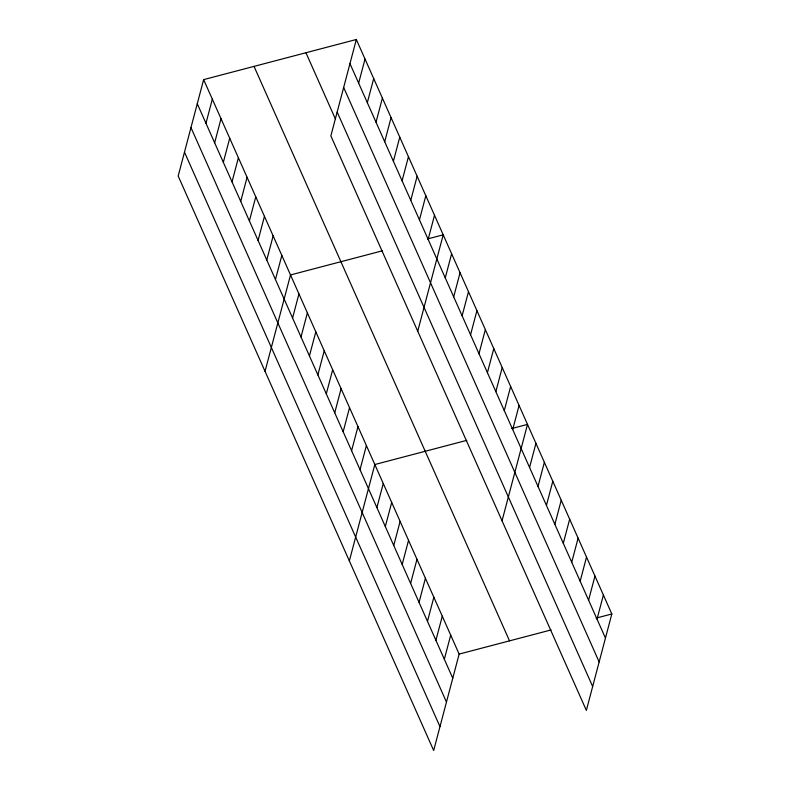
<?xml version="1.0" encoding="UTF-8"?>
<svg xmlns="http://www.w3.org/2000/svg" width="790" height="790" viewBox="0 0 790 790"><rect width="100%" height="100%" fill="white"/><g stroke="black" fill="none" stroke-linecap="round" stroke-linejoin="round"><path stroke-width="1.19" d="M203.642 79.622L178.175 176.022L433.671 750.5L459.138 654.1L203.642 79.622L356.329 39.5L611.825 613.978L586.358 710.378L330.862 135.9L356.329 39.5M205.963 123.27L212.332 99.155M214.653 142.802L221.022 118.688M223.333 162.335L229.702 138.22M232.023 181.868L238.392 157.753M240.713 201.401L247.082 177.286M249.393 220.933L255.763 196.819M258.083 240.466L264.453 216.351M266.773 259.999L273.143 235.884M275.453 279.532L281.832 255.417M265.045 371.34L290.513 274.95L382.429 250.795M292.577 318.015L298.946 293.91M358.64 83.148L365.019 59.033M301.01 336.975L307.379 312.86M367.33 102.68L373.7 78.566M309.433 355.935L315.812 331.82M376.02 122.213L382.39 98.098M317.866 374.894L324.236 350.78M384.7 141.746L391.08 117.631M326.3 393.845L332.669 369.74M393.39 161.279L399.76 137.164M334.733 412.805L341.102 388.69M402.08 180.811L408.45 156.697M343.166 431.765L349.536 407.65M410.76 200.334L417.14 176.229M351.59 450.725L357.969 426.61M419.451 219.867L425.82 195.762M360.023 469.685L366.392 445.57M428.141 239.4L434.51 215.295M349.358 560.92L374.825 464.53L466.742 440.366M417.732 331.217L443.2 234.828L427.518 238.945M376.889 507.595L383.259 483.48M445.254 277.892L451.623 253.778M385.322 526.555L391.692 502.44M453.687 296.852L460.057 272.738M393.746 545.515L400.125 521.4M462.12 315.812L468.49 291.698M402.179 564.465L408.549 540.36M470.554 334.762L476.923 310.658M410.612 583.425L416.982 559.31M478.987 353.723L485.356 329.608M419.046 602.385L425.415 578.27M487.41 372.683L493.78 348.568M427.479 621.345L433.848 597.23M495.844 391.643L502.213 367.528M435.902 640.305L442.281 616.19M504.277 410.603L510.646 386.488M444.336 659.255L450.705 635.14M512.71 429.553L519.079 405.438M502.045 520.798L527.513 424.398L511.831 428.516M529.567 467.473L535.946 443.358M538 486.433L544.369 462.318M546.433 505.383L552.803 481.278M554.866 524.343L561.236 500.228M563.3 543.303L569.669 519.188M571.723 562.263L578.102 538.148M580.156 581.223L586.526 557.108M588.59 600.173L594.959 576.058M597.023 619.133L603.392 595.018M459.138 654.1L551.055 629.946M596.144 618.096L611.825 613.978M349.96 63.615L605.456 638.093M343.66 87.463L599.146 661.941M337.162 112.042L592.658 686.52M305.947 52.742L335.385 118.934M254.034 66.38L509.53 640.858M197.273 103.737L452.769 678.215M190.973 127.595L446.469 702.073M184.485 152.164L439.971 726.642"/></g></svg>
